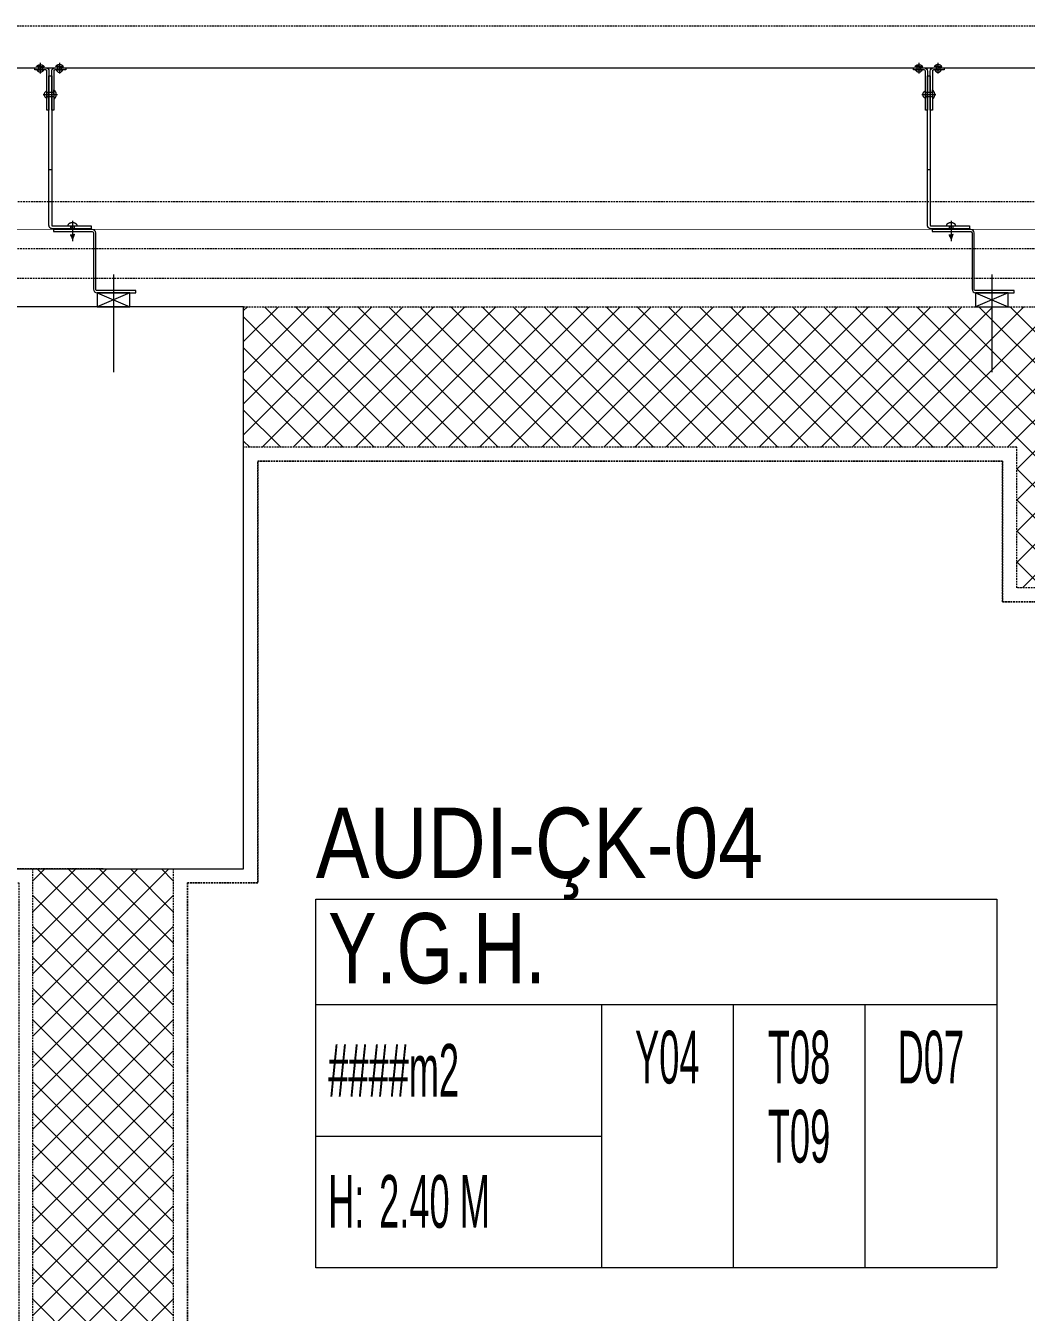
# Model space of a CAD drawing. Extents: x -1457 to 23780, y -2071 to 4205.
# Drawn here: x 21866.5 to 22008.9, y 2681.9 to 2865 of the extents above; entities that cross this region are included whole.
import ezdxf
from ezdxf.enums import TextEntityAlignment as Align

# ---------------------------------------------------------------- set-up
doc = ezdxf.new("R2010")
doc.units = 0
doc.header["$MEASUREMENT"] = 0
doc.linetypes.add('HIDDEN', pattern=[0.375, 0.25, -0.125])
doc.layers.get('0').update_dxf_attribs({"color": 9, "lineweight": 9})
doc.layers.add('21', color=9, linetype='Continuous', lineweight=9)
doc.layers.add('M-TEFRIS2-015', color=129, linetype='Continuous', lineweight=9)
doc.styles.add('Arial', font='arial.ttf', dxfattribs={"height": 2.5})
doc.styles.add('MuuM_TEXT-STANDART', font='ARIALN.TTF')

# ---------------------------------------------------------------- blocks, each defined once
blk = doc.blocks.new('0_roomno2-flat-2')
at = {"layer": '21'}
blk.add_lwpolyline([(96.88, -52.5), (0, -52.5), (0, 0), (96.88, 0)], close=True, dxfattribs=at)
for points in [[(0, -15), (96.88, -15)], [(40.62, -15), (40.62, -52.5)], [(59.38, -15), (59.38, -52.5)], [(78.12, -15), (78.12, -52.5)], [(0, -33.75), (40.62, -33.75)]]:
    blk.add_lwpolyline(points, dxfattribs=at)
at = {"layer": '21', "style": 'MuuM_TEXT-STANDART', "width": 0.6}
blk.add_text('H:', height=7.5, dxfattribs=at).set_placement((1.75, -43.04), align=Align.MIDDLE_LEFT)
at = {"layer": '21', "style": 'Arial'}
blk.add_attdef('ODANO', (0, 5.85), '', height=10, dxfattribs=at)
blk.add_attdef('MEKANADI', text='', height=10, dxfattribs=at).set_placement((1.75, -15), align=Align.BOTTOM_LEFT)
at = {"layer": '21', "style": 'MuuM_TEXT-STANDART', "width": 0.6}
for tag, p in [('YER01', (50, -22.5)), ('TAVAN01', (68.75, -22.5)), ('DUVAR01', (87.5, -22.5)), ('YER02', (50, -33.75)), ('TAVAN02', (68.75, -33.75)), ('DUVAR02', (87.5, -33.75)), ('YER03', (50, -45)), ('TAVAN03', (68.75, -45)), ('DUVAR03', (87.5, -45))]:
    blk.add_attdef(tag, text='', height=7.5, dxfattribs=at).set_placement(p, align=Align.MIDDLE_CENTER)
for tag, p in [('M2', (1.75, -24.38)), ('TEMIZTAVANYUKSEKLIGI', (9, -43.04))]:
    blk.add_attdef(tag, text='', height=7.5, dxfattribs=at).set_placement(p, align=Align.MIDDLE_LEFT)
blk = doc.blocks.new('p-kolon_80x80')
blk.add_lwpolyline([(-40, -40), (40, -40), (40, 40), (-40, 40)], close=True)
blk = doc.blocks.new('p- alum kaplama profil')
at = {"lineweight": 13}
blk.add_lwpolyline([(7.12, 12.59), (7.12, 26.49)], dxfattribs=at)
at = {"lineweight": 5}
blk.add_lwpolyline([(9.44, 15.16), (4.79, 15.16), (4.79, 17.16), (9.44, 17.16)], close=True, dxfattribs=at)
for points in [[(4.79, 15.16), (9.44, 17.16)], [(9.44, 15.16), (4.79, 17.16)]]:
    blk.add_lwpolyline(points, dxfattribs=at)
at = {"lineweight": 18}
blk.add_lwpolyline([(4.09, 6.16), (-1.41, 6.16), (-1.41, 6.46), (4.09, 6.46, 0.414214), (4.29, 6.66), (4.29, 14.66, -0.414214), (4.79, 15.16), (10.29, 15.16), (10.29, 14.86), (4.79, 14.86, 0.414214), (4.59, 14.66), (4.59, 6.66, -0.414214)], format="xyb", close=True, dxfattribs=at)
blk.add_lwpolyline([(-2.06, 5.56), (-2.06, -2.34), (-2.06, -15.69), (-1.66, -15.69), (-1.66, -2.34), (-1.66, 5.56), (-1.66, 5.56), (-1.66, 5.57), (-1.66, 5.57), (-1.66, 5.58), (-1.66, 5.58), (-1.65, 5.59), (-1.65, 5.59), (-1.65, 5.59), (-1.65, 5.6), (-1.65, 5.6), (-1.64, 5.61), (-1.64, 5.61), (-1.64, 5.62), (-1.64, 5.62), (-1.63, 5.62), (-1.63, 5.63), (-1.63, 5.63), (-1.62, 5.63), (-1.62, 5.64), (-1.61, 5.64), (-1.61, 5.64), (-1.61, 5.64), (-1.6, 5.65), (-1.6, 5.65), (-1.59, 5.65), (-1.59, 5.65), (-1.58, 5.65), (-1.58, 5.65), (-1.57, 5.66), (-1.57, 5.66), (-1.56, 5.66), (-1.56, 5.66), (3.94, 5.66), (3.94, 6.06), (-1.56, 6.06), (-1.58, 6.06), (-1.61, 6.05), (-1.63, 6.05), (-1.66, 6.05), (-1.68, 6.04), (-1.7, 6.03), (-1.73, 6.03), (-1.75, 6.02), (-1.77, 6.01), (-1.79, 6), (-1.82, 5.99), (-1.84, 5.97), (-1.86, 5.96), (-1.88, 5.94), (-1.89, 5.93), (-1.91, 5.91), (-1.93, 5.89), (-1.95, 5.87), (-1.96, 5.85), (-1.97, 5.83), (-1.99, 5.81), (-2, 5.79), (-2.01, 5.77), (-2.02, 5.75), (-2.03, 5.72), (-2.04, 5.7), (-2.04, 5.68), (-2.05, 5.65), (-2.05, 5.63), (-2.06, 5.61), (-2.06, 5.58)], close=True)
blk.add_lwpolyline([(-1.66, -2.34), (-2.06, -2.34)])
for points in [[(-2.36, -10.84), (-2.36, -16.39), (-2.36, -16.39, -0.414214), (-2.51, -16.54), (-2.51, -16.54), (-4.06, -16.54), (-4.06, -16.84), (-2.51, -16.84), (-2.51, -16.84, 0.414214), (-2.06, -16.39), (-2.06, -10.84)], [(-1.36, -10.84), (-1.66, -10.84), (-1.66, -16.39, 0.414214), (-1.21, -16.84), (-1.21, -16.84), (0.34, -16.84), (0.34, -16.54), (-1.21, -16.54), (-1.21, -16.54, -0.414214), (-1.36, -16.39), (-1.36, -16.39)]]:
    blk.add_lwpolyline(points, format="xyb", close=True)
for points in [[(1.05, 6.91, -10), (1.29, 7.56, -10)], [(1.29, 4.93, -10), (1.29, 7.8, -10)], [(1.53, 6.82, -10), (1.29, 7.56, -10)], [(0.67, 5.66, -10), (1.91, 5.66, -10)], [(0.67, 5.66, -10), (0.67, 5.64, -10), (0.67, 5.62, -10), (0.67, 5.6, -10), (0.68, 5.58, -10), (0.68, 5.56, -10), (0.69, 5.54, -10), (0.69, 5.52, -10), (0.7, 5.5, -10), (0.7, 5.48, -10), (0.71, 5.46, -10), (0.72, 5.45, -10), (0.73, 5.43, -10), (0.74, 5.41, -10), (0.75, 5.4, -10), (0.76, 5.38, -10), (0.77, 5.36, -10), (0.79, 5.35, -10), (0.8, 5.33, -10), (0.81, 5.32, -10), (0.83, 5.31, -10), (0.84, 5.29, -10), (0.86, 5.28, -10), (0.87, 5.27, -10), (0.89, 5.26, -10), (0.91, 5.25, -10), (0.92, 5.24, -10), (0.94, 5.23, -10), (0.96, 5.22, -10), (0.98, 5.21, -10), (1, 5.21, -10), (1.02, 5.2, -10), (1.03, 5.2, -10)], [(0.96, 5.66, -10), (0.97, 5.66, -10), (0.97, 5.66, -10), (0.97, 5.66, -10), (0.98, 5.66, -10), (0.98, 5.66, -10), (0.99, 5.66, -10), (0.99, 5.66, -10), (1, 5.66, -10), (1, 5.67, -10), (1, 5.67, -10), (1.01, 5.67, -10), (1.01, 5.67, -10), (1.01, 5.67, -10), (1.02, 5.68, -10), (1.02, 5.68, -10), (1.02, 5.68, -10), (1.03, 5.69, -10), (1.03, 5.69, -10), (1.03, 5.69, -10), (1.04, 5.7, -10), (1.04, 5.7, -10), (1.04, 5.7, -10), (1.04, 5.71, -10), (1.04, 5.71, -10), (1.05, 5.72, -10), (1.05, 5.72, -10), (1.05, 5.72, -10), (1.05, 5.73, -10), (1.05, 5.73, -10), (1.05, 5.74, -10), (1.05, 5.74, -10), (1.05, 5.75, -10)], [(1.61, 6.87, -10), (0.98, 6.96, -10)], [(1.33, 5.85, -10), (0.98, 5.88, -10)], [(1.56, 7.05, -10), (1.02, 7.13, -10)], [(1.05, 5.83, -10), (1.05, 6.01, -10)], [(1.05, 5.75, -10), (1.05, 5.83, -10)], [(1.29, 6.16, -10), (1.29, 6.26, -10)], [(1.53, 5.75, -10), (1.53, 5.92, -10)], [(1.53, 5.75, -10), (1.53, 5.74, -10), (1.53, 5.74, -10), (1.53, 5.73, -10), (1.53, 5.73, -10), (1.53, 5.72, -10), (1.54, 5.72, -10), (1.54, 5.72, -10), (1.54, 5.71, -10), (1.54, 5.71, -10), (1.54, 5.7, -10), (1.54, 5.7, -10), (1.55, 5.7, -10), (1.55, 5.69, -10), (1.55, 5.69, -10), (1.55, 5.69, -10), (1.56, 5.68, -10), (1.56, 5.68, -10), (1.56, 5.68, -10), (1.57, 5.67, -10), (1.57, 5.67, -10), (1.58, 5.67, -10), (1.58, 5.67, -10), (1.58, 5.67, -10), (1.59, 5.66, -10), (1.59, 5.66, -10), (1.6, 5.66, -10), (1.6, 5.66, -10), (1.6, 5.66, -10), (1.61, 5.66, -10), (1.61, 5.66, -10), (1.62, 5.66, -10), (1.62, 5.66, -10)], [(1.55, 5.2, -10), (1.57, 5.2, -10), (1.59, 5.21, -10), (1.6, 5.21, -10), (1.62, 5.22, -10), (1.64, 5.23, -10), (1.66, 5.24, -10), (1.68, 5.25, -10), (1.69, 5.26, -10), (1.71, 5.27, -10), (1.73, 5.28, -10), (1.74, 5.29, -10), (1.76, 5.31, -10), (1.77, 5.32, -10), (1.78, 5.33, -10), (1.8, 5.35, -10), (1.81, 5.36, -10), (1.82, 5.38, -10), (1.83, 5.4, -10), (1.84, 5.41, -10), (1.85, 5.43, -10), (1.86, 5.45, -10), (1.87, 5.46, -10), (1.88, 5.48, -10), (1.89, 5.5, -10), (1.89, 5.52, -10), (1.9, 5.54, -10), (1.9, 5.56, -10), (1.9, 5.58, -10), (1.91, 5.6, -10), (1.91, 5.62, -10), (1.91, 5.64, -10), (1.91, 5.66, -10)], [(1.03, 5.2, -10), (1.04, 5.2, -10), (1.05, 5.19, -10), (1.05, 5.19, -10), (1.06, 5.19, -10), (1.06, 5.19, -10), (1.07, 5.19, -10), (1.07, 5.19, -10), (1.08, 5.19, -10), (1.08, 5.19, -10), (1.09, 5.19, -10), (1.09, 5.18, -10), (1.1, 5.18, -10), (1.1, 5.18, -10), (1.11, 5.18, -10), (1.11, 5.18, -10), (1.12, 5.18, -10), (1.12, 5.18, -10), (1.13, 5.18, -10), (1.13, 5.18, -10), (1.14, 5.18, -10), (1.15, 5.18, -10), (1.15, 5.18, -10), (1.16, 5.17, -10), (1.16, 5.17, -10), (1.17, 5.17, -10), (1.17, 5.17, -10), (1.18, 5.17, -10), (1.18, 5.17, -10), (1.19, 5.17, -10), (1.19, 5.17, -10), (1.2, 5.17, -10), (1.2, 5.17, -10)], [(1.2, 5.17, -10), (1.2, 5.2, -10)], [(1.38, 5.2, -10), (1.2, 5.2, -10)], [(1.38, 5.17, -10), (1.38, 5.2, -10)], [(1.38, 5.17, -10), (1.38, 5.17, -10), (1.39, 5.17, -10), (1.39, 5.17, -10), (1.4, 5.17, -10), (1.41, 5.17, -10), (1.41, 5.17, -10), (1.42, 5.17, -10), (1.42, 5.17, -10), (1.43, 5.17, -10), (1.43, 5.18, -10), (1.44, 5.18, -10), (1.44, 5.18, -10), (1.45, 5.18, -10), (1.45, 5.18, -10), (1.46, 5.18, -10), (1.46, 5.18, -10), (1.47, 5.18, -10), (1.47, 5.18, -10), (1.48, 5.18, -10), (1.48, 5.18, -10), (1.49, 5.18, -10), (1.5, 5.19, -10), (1.5, 5.19, -10), (1.51, 5.19, -10), (1.51, 5.19, -10), (1.52, 5.19, -10), (1.52, 5.19, -10), (1.53, 5.19, -10), (1.53, 5.19, -10), (1.54, 5.19, -10), (1.54, 5.2, -10), (1.55, 5.2, -10)], [(-2.36, -12.52, 0), (-2.4, -12.53, 0), (-2.43, -12.56, 0), (-2.47, -12.58, 0), (-2.5, -12.6, 0), (-2.53, -12.63, 0), (-2.56, -12.66, 0), (-2.59, -12.69, 0), (-2.61, -12.73, 0), (-2.63, -12.76, 0), (-2.65, -12.8, 0), (-2.67, -12.84, 0), (-2.68, -12.88, 0), (-2.69, -12.92, 0), (-2.7, -12.96, 0), (-2.71, -13, 0), (-2.71, -13.04, 0), (-2.71, -13.08, 0), (-2.7, -13.13, 0), (-2.69, -13.17, 0), (-2.68, -13.21, 0), (-2.67, -13.25, 0), (-2.65, -13.28, 0), (-2.63, -13.32, 0), (-2.61, -13.36, 0), (-2.59, -13.39, 0), (-2.56, -13.42, 0), (-2.53, -13.45, 0), (-2.5, -13.48, 0), (-2.47, -13.51, 0), (-2.43, -13.53, 0), (-2.4, -13.55, 0), (-2.36, -13.57, 0)], [(-2.36, -13.04, 0), (-2.36, -12.52, 0)], [(-2.36, -13.04, 0), (-2.36, -12.73, 0)], [(-2.36, -12.73, 0), (-2.36, -13.04, 0)], [(-1.36, -12.73, 0), (-2.36, -12.73, 0)], [(-1.36, -13.04, 0), (-1.36, -12.37, 0)], [(-1.36, -13.72, 0), (-1.32, -13.68, 0), (-1.29, -13.65, 0), (-1.26, -13.61, 0), (-1.23, -13.58, 0), (-1.2, -13.54, 0), (-1.18, -13.5, 0), (-1.16, -13.45, 0), (-1.14, -13.41, 0), (-1.12, -13.37, 0), (-1.1, -13.32, 0), (-1.09, -13.28, 0), (-1.08, -13.23, 0), (-1.07, -13.18, 0), (-1.06, -13.14, 0), (-1.06, -13.09, 0), (-1.06, -13.04, 0), (-1.06, -12.99, 0), (-1.06, -12.95, 0), (-1.07, -12.9, 0), (-1.08, -12.85, 0), (-1.09, -12.81, 0), (-1.1, -12.76, 0), (-1.12, -12.72, 0), (-1.14, -12.67, 0), (-1.16, -12.63, 0), (-1.18, -12.59, 0), (-1.2, -12.55, 0), (-1.23, -12.51, 0), (-1.26, -12.47, 0), (-1.29, -12.43, 0), (-1.32, -12.4, 0), (-1.36, -12.37, 0)], [(-2.86, -13.04, 0), (-0.86, -13.04, 0)], [(-2.36, -13.04, 0), (-2.36, -13.36, 0)], [(-2.36, -13.04, 0), (-2.36, -13.57, 0)], [(-2.36, -13.36, 0), (-2.36, -13.04, 0)], [(-1.36, -13.36, 0), (-2.36, -13.36, 0)], [(-1.36, -13.04, 0), (-1.36, -13.72, 0)], [(-2.85, -16.54, 0), (-2.86, -16.51, 0), (-2.87, -16.47, 0), (-2.89, -16.44, 0), (-2.91, -16.41, 0), (-2.93, -16.38, 0), (-2.96, -16.35, 0), (-2.98, -16.33, 0), (-3.01, -16.31, 0), (-3.04, -16.29, 0), (-3.07, -16.27, 0), (-3.11, -16.25, 0), (-3.14, -16.24, 0), (-3.18, -16.23, 0), (-3.21, -16.22, 0), (-3.25, -16.22, 0), (-3.29, -16.22, 0), (-3.32, -16.22, 0), (-3.36, -16.22, 0), (-3.39, -16.23, 0), (-3.43, -16.24, 0), (-3.46, -16.25, 0), (-3.5, -16.27, 0), (-3.53, -16.29, 0), (-3.56, -16.31, 0), (-3.59, -16.33, 0), (-3.61, -16.35, 0), (-3.64, -16.38, 0), (-3.66, -16.41, 0), (-3.68, -16.44, 0), (-3.7, -16.47, 0), (-3.71, -16.51, 0), (-3.73, -16.54, 0)], [(-3.29, -17.54, 0), (-3.29, -16.04, 0)], [(-1, -16.54, 0), (-0.98, -16.51, 0), (-0.97, -16.47, 0), (-0.95, -16.44, 0), (-0.93, -16.41, 0), (-0.91, -16.38, 0), (-0.88, -16.35, 0), (-0.86, -16.33, 0), (-0.83, -16.31, 0), (-0.8, -16.29, 0), (-0.77, -16.27, 0), (-0.73, -16.25, 0), (-0.7, -16.24, 0), (-0.66, -16.23, 0), (-0.63, -16.22, 0), (-0.59, -16.22, 0), (-0.56, -16.22, 0), (-0.52, -16.22, 0), (-0.48, -16.22, 0), (-0.45, -16.23, 0), (-0.41, -16.24, 0), (-0.38, -16.25, 0), (-0.34, -16.27, 0), (-0.31, -16.29, 0), (-0.28, -16.31, 0), (-0.25, -16.33, 0), (-0.23, -16.35, 0), (-0.2, -16.38, 0), (-0.18, -16.41, 0), (-0.16, -16.44, 0), (-0.14, -16.47, 0), (-0.13, -16.51, 0), (-0.12, -16.54, 0)], [(-0.56, -17.54, 0), (-0.56, -16.04, 0)], [(-3.84, -17.04, 0), (-3.81, -17.07, 0), (-3.78, -17.1, 0), (-3.75, -17.12, 0), (-3.72, -17.15, 0), (-3.69, -17.17, 0), (-3.66, -17.19, 0), (-3.62, -17.21, 0), (-3.59, -17.23, 0), (-3.55, -17.24, 0), (-3.52, -17.26, 0), (-3.48, -17.27, 0), (-3.44, -17.28, 0), (-3.4, -17.28, 0), (-3.36, -17.29, 0), (-3.32, -17.29, 0), (-3.29, -17.29, 0), (-3.25, -17.29, 0), (-3.21, -17.29, 0), (-3.17, -17.28, 0), (-3.13, -17.28, 0), (-3.09, -17.27, 0), (-3.06, -17.26, 0), (-3.02, -17.24, 0), (-2.98, -17.23, 0), (-2.95, -17.21, 0), (-2.91, -17.19, 0), (-2.88, -17.17, 0), (-2.85, -17.15, 0), (-2.82, -17.12, 0), (-2.79, -17.1, 0), (-2.76, -17.07, 0), (-2.73, -17.04, 0)], [(-3.29, -17.04, 0), (-3.84, -17.04, 0)], [(-3.29, -16.54, 0), (-3.73, -16.54, 0)], [(-3.29, -16.54, 0), (-3.55, -16.54, 0)], [(-3.55, -16.54, 0), (-3.29, -16.54, 0)], [(-3.55, -17.04, 0), (-3.55, -16.54, 0)], [(-3.29, -16.54, 0), (-2.85, -16.54, 0)], [(-3.29, -16.54, 0), (-3.03, -16.54, 0)], [(-3.03, -16.54, 0), (-3.29, -16.54, 0)], [(-3.29, -17.04, 0), (-2.73, -17.04, 0)], [(-3.03, -17.04, 0), (-3.03, -16.54, 0)], [(-0.56, -17.04, 0), (-1.11, -17.04, 0)], [(0, -17.04, 0), (-0.03, -17.07, 0), (-0.06, -17.1, 0), (-0.09, -17.12, 0), (-0.12, -17.15, 0), (-0.15, -17.17, 0), (-0.18, -17.19, 0), (-0.22, -17.21, 0), (-0.25, -17.23, 0), (-0.29, -17.24, 0), (-0.33, -17.26, 0), (-0.36, -17.27, 0), (-0.4, -17.28, 0), (-0.44, -17.28, 0), (-0.48, -17.29, 0), (-0.52, -17.29, 0), (-0.56, -17.29, 0), (-0.59, -17.29, 0), (-0.63, -17.29, 0), (-0.67, -17.28, 0), (-0.71, -17.28, 0), (-0.75, -17.27, 0), (-0.79, -17.26, 0), (-0.82, -17.24, 0), (-0.86, -17.23, 0), (-0.89, -17.21, 0), (-0.93, -17.19, 0), (-0.96, -17.17, 0), (-0.99, -17.15, 0), (-1.02, -17.12, 0), (-1.05, -17.1, 0), (-1.08, -17.07, 0), (-1.11, -17.04, 0)], [(-0.56, -16.54, 0), (-1, -16.54, 0)], [(-0.56, -16.54, 0), (-0.82, -16.54, 0)], [(-0.82, -16.54, 0), (-0.56, -16.54, 0)], [(-0.82, -17.04, 0), (-0.82, -16.54, 0)], [(-0.56, -16.54, 0), (-0.3, -16.54, 0)], [(-0.56, -16.54, 0), (-0.12, -16.54, 0)], [(-0.3, -16.54, 0), (-0.56, -16.54, 0)], [(-0.56, -17.04, 0), (0, -17.04, 0)], [(-0.3, -17.04, 0), (-0.3, -16.54, 0)]]:
    blk.add_polyline3d(points)

msp = doc.modelspace()

# ---------------------------------------------------------------- hatches: boundary and pattern name
at = {"layer": 'M-TEFRIS2-015', "linetype": 'HIDDEN', "lineweight": 0}
h = msp.add_hatch(dxfattribs=at)
h.set_pattern_fill('ANSI37', color=256, scale=25, style=0)
h.set_pattern_definition([(45, (-10, 0), (-2.2097087, 2.2097087), []), (135, (-10, 0), (-2.2097087, -2.2097087), [])])
h.paths.add_polyline_path([(22007.5, 2805), (21897.5, 2805), (21897.5, 2825), (22137.5, 2825), (22137.5, 2805), (22022.5, 2805), (22022.5, 2785), (22007.5, 2785)])
h = msp.add_hatch(dxfattribs=at)
h.set_pattern_fill('ANSI37', color=256, scale=25, style=0)
h.set_pattern_definition([(45, (50, 0), (-2.2097087, 2.2097087), []), (135, (50, 0), (-2.2097087, -2.2097087), [])])
h.paths.add_polyline_path([(21887.5, 2555), (21867.5, 2555), (21867.5, 2745), (21887.5, 2745)])

# ---------------------------------------------------------------- linework, layer by layer
for points in [[(18957.5, 1124.33), (18957.5, 1124.33), (18957.5, 2865), (22657.5, 2865), (22657.49, 2206.39)], [(18957.5, 1124.33), (18957.5, 1124.33), (18957.5, 2865), (22657.5, 2865), (22657.49, 2206.39)], [(21745, 2840), (22632.5, 2840), (22632.5, 310), (21817.5, 310)], [(21832.5, 317), (22625.67, 317), (22625.71, 2833.2), (21745, 2833.26)], [(21828.5, 321), (22621.5, 321), (22621.5, 2829), (21745, 2829)], [(21743, 2819.3), (21743, 2803), (21745, 2803), (21815.5, 2803), (21815.5, 2743), (21865.5, 2743), (21865.5, 2553), (21889.5, 2553), (21889.5, 2743), (21899.5, 2743), (21899.5, 2803), (22005.5, 2803), (22005.5, 2783), (22024.5, 2783)], [(21877.5, 2745), (21817.5, 2745)]]:
    msp.add_lwpolyline(points, dxfattribs=at)
for points in [[(22657.49, 285), (18957.5, 285), (18957.5, 2865), (22657.5, 2865)], [(22007.5, 2805), (21897.5, 2805), (21897.5, 2825), (22137.5, 2825), (22137.5, 2805), (22022.5, 2805), (22022.5, 2785), (22007.5, 2785), (22007.5, 2805)], [(22024.5, 2492), (22135.5, 2492), (22135.5, 2517), (22167.5, 2517), (22167.5, 2665), (22139.5, 2665), (22139.5, 2783), (22135.5, 2783), (22135.5, 2803), (22024.5, 2803), (22024.5, 2783), (22005.5, 2783), (22005.5, 2803), (21899.5, 2803), (21899.5, 2743), (21889.5, 2743), (21889.5, 2670), (22005.5, 2670), (22005.5, 2677), (22024.5, 2677)], [(21887.5, 2555), (21867.5, 2555), (21867.5, 2745), (21887.5, 2745)]]:
    msp.add_lwpolyline(points, close=True, dxfattribs=at)
for points, const_width in [([(18963.5, 1124.33), (18963.5, 2859), (22651.5, 2859), (22651.5, 2206.39)], 0.2), ([(18963.5, 1124.33), (18963.5, 2859), (22651.5, 2859), (22651.5, 2206.39)], 0.2), ([(20467.5, 291), (18963.5, 291), (18963.5, 2859), (22651.5, 2859), (22651.5, 291), (21824.7, 291)], 0.2), ([(21821.5, 314), (22628.5, 314), (22628.5, 2836), (21738.19, 2836)], 0.1)]:
    msp.add_lwpolyline(points, dxfattribs=dict(at, const_width=const_width))

# ---------------------------------------------------------------- block references
at = {"layer": 'M-TEFRIS2-015', "linetype": 'HIDDEN', "lineweight": 0, "xscale": -1, "rotation": 180}
for p in [(21871.86, 2842.16), (21996.86, 2842.16)]:
    msp.add_blockref('p- alum kaplama profil', p, dxfattribs=at)
at = {"layer": 'M-TEFRIS2-015', "linetype": 'HIDDEN', "lineweight": 0}
msp.add_blockref('p-kolon_80x80', (21857.5, 2785), dxfattribs=at)
ref = msp.add_blockref('0_roomno2-flat-2', (21907.78, 2740.7), dxfattribs=at)
ref.add_attrib('ODANO', 'AUDI-ÇK-04', dxfattribs={"layer": '21', "height": 10, "style": 'MuuM_TEXT-STANDART'}).set_placement((21907.78, 2740.7), align=Align.BOTTOM_LEFT)
ref.add_attrib('MEKANADI', 'Y.G.H.', dxfattribs={"layer": '21', "height": 10, "style": 'MuuM_TEXT-STANDART', "width": 0.9}).set_placement((21909.53, 2725.7), align=Align.BOTTOM_LEFT)
ref.add_attrib('M2', '####m2', dxfattribs={"layer": '21', "height": 7.5, "style": 'MuuM_TEXT-STANDART', "width": 0.6}).set_placement((21909.53, 2716.32), align=Align.MIDDLE_LEFT)
ref.add_attrib('TEMIZTAVANYUKSEKLIGI', '2.40 M', dxfattribs={"layer": '21', "height": 7.5, "style": 'MuuM_TEXT-STANDART', "width": 0.6}).set_placement((21916.78, 2697.66), align=Align.MIDDLE_LEFT)
ref.add_attrib('YER01', 'Y04', dxfattribs={"layer": '21', "height": 7.5, "style": 'MuuM_TEXT-STANDART', "width": 0.6}).set_placement((21957.78, 2718.2), align=Align.MIDDLE_CENTER)
ref.add_attrib('TAVAN01', 'T08', dxfattribs={"layer": '21', "height": 7.5, "style": 'MuuM_TEXT-STANDART', "width": 0.6}).set_placement((21976.53, 2718.2), align=Align.MIDDLE_CENTER)
ref.add_attrib('DUVAR01', 'D07', dxfattribs={"layer": '21', "height": 7.5, "style": 'MuuM_TEXT-STANDART', "width": 0.6}).set_placement((21995.28, 2718.2), align=Align.MIDDLE_CENTER)
ref.add_attrib('TAVAN02', 'T09', dxfattribs={"layer": '21', "height": 7.5, "style": 'MuuM_TEXT-STANDART', "width": 0.6}).set_placement((21976.53, 2706.95), align=Align.MIDDLE_CENTER)

doc.saveas('drawing.dxf')
